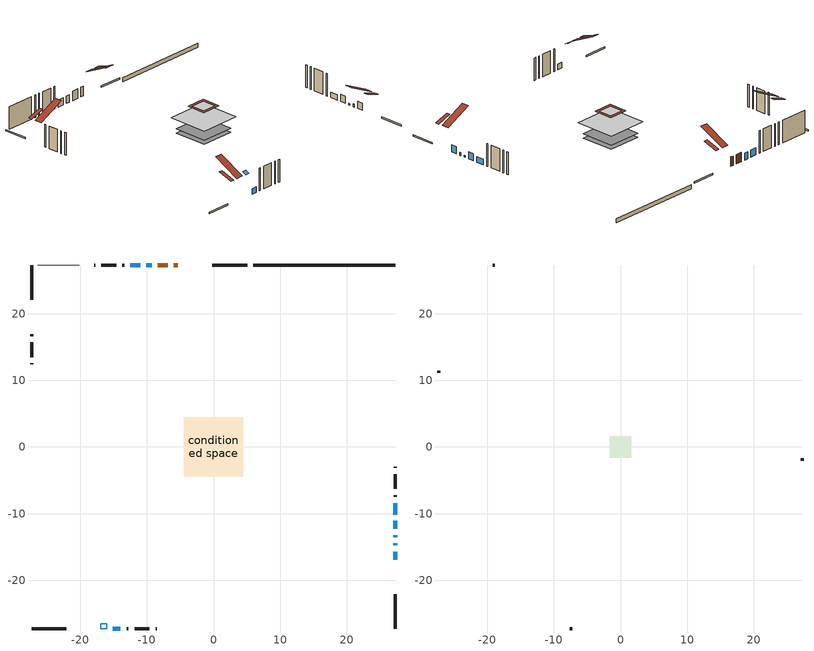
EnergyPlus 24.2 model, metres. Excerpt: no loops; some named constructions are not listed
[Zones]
conditioned space
 floor outside (Floor1 construction): -0.61,-0.61 -0.61,0.61 0.61,0.61 0.61,-0.61 z0.27
 floor adiabatic (Floor3 construction): -3.76,-3.76 -3.76,3.76 3.76,3.76 3.76,-3.76 z0.27
 floor adiabatic (AdiabaticFloorConstruction): -4.46,-4.46 -4.46,4.46 4.46,4.46 4.46,-4.46 z2.71
 floor foundation (Slab1 construction): -3.76,-3.76 -3.76,3.76 3.76,3.76 3.76,-3.76 z-0.64
 wall outside (RimJoist1 construction): 5.06,27.32 -0.17,27.32 / -27.32,-27.32 -22.1,-27.32 / -27.32,27.32 -27.32,22.1 / 27.32,-27.32 27.32,-22.1 z0.27:0.57
 wall outside (AdiabaticWallConstruction 1): -5.35,27.32 -5.96,27.32 / -6.89,27.32 -8.35,27.32 z0.27:2.3
 wall outside (AdiabaticWallConstruction): 27.32,-16.91 27.32,-15.69 / 27.32,-12.3 27.32,-11.07 / -11.02,27.32 -12.49,27.32 z0.27:1.79; 27.32,-14.76 27.32,-14.45 z0.27:0.88; 27.32,-13.53 27.32,-13.22 z0.27:0.58; 27.32,-10.15 27.32,-8.42 z0.27:1.41; -9.28,27.32 -10.09,27.32 z0.27:1.8; -15.12,-27.32 -13.97,-27.32 z0.27:1.47
 wall outside (Wall1 construction): -13.42,27.32 -13.7,27.32 / -13.05,-27.32 -12.77,-27.32 / -27.32,16.91 -27.32,16.63 / 27.32,-7.49 27.32,-7.21 z0.27:5.15
 wall outside (Wall2 construction): -14.63,27.32 -16.86,27.32 / -11.84,-27.32 -9.61,-27.32 / -27.32,15.7 -27.32,13.48 / 27.32,-6.28 27.32,-4.05 z0.27:5.15
 wall outside (Wall3 construction): -17.78,27.32 -17.93,27.32 / -8.68,-27.32 -8.53,-27.32 / -27.32,12.55 -27.32,12.4 / 27.32,-3.13 27.32,-2.98 z0.27:5.15
 wall foundation (FoundationWall1 construction): 27.32,27.32 5.99,27.32 z-0.64:0.27
 wall adiabatic (Wall5 construction): -20.13,27.32 -26.4,27.32 z0.27:5.15
 window (WindowConstruction 6): 27.32,-16.91 27.32,-15.69 z0.27:1.79
 window (WindowConstruction): 27.32,-14.76 27.32,-14.46 z0.27:0.88
 window (WindowConstruction 1): 27.32,-13.53 27.32,-13.22 z0.27:0.57
 window (WindowConstruction 7): 27.32,-12.29 27.32,-11.08 z0.27:1.79
 window (WindowConstruction 2): 27.32,-10.15 27.32,-8.42 z0.27:1.41
 window (WindowConstruction 3): -9.28,27.32 -10.09,27.32 z0.27:1.79
 window (WindowConstruction 4): -11.02,27.32 -12.49,27.32 z0.27:1.79
 window (WindowConstruction 5): -15.12,-27.32 -13.98,-27.32 z0.27:1.46
 door (Door): -5.35,27.32 -5.96,27.32 z0.27:2.3
 door (Door 1): -6.89,27.32 -8.35,27.32 z0.27:2.3
 ceiling adiabatic (AdiabaticFloorConstruction): 4.46,-4.46 4.46,4.46 -4.46,4.46 -4.46,-4.46 z2.71
 roof outside (Roof1 construction): -2.11,2.11 -2.11,-2.11 2.11,-2.11 2.11,2.11 z5.15
 roof outside (Roof3 construction): -4.43,27.32,5.15 -4.43,21.65,7.99 -2.84,21.65,7.99 -2.84,27.32,5.15; -17.84,-27.32,5.15 -17.84,-21.65,7.99 -19.43,-21.65,7.99 -19.43,-27.32,5.15; -27.32,17.84,5.15 -21.65,17.84,7.99 -21.65,19.43,7.99 -27.32,19.43,5.15; 27.32,-17.84,5.15 21.65,-17.84,7.99 21.65,-19.43,7.99 27.32,-19.43,5.15
 roof outside (AdiabaticRoofConstruction): -16.05,-27.33,5.15 -16.05,-26.55,5.53 -16.91,-26.55,5.53 -16.91,-27.33,5.15
 skylight (SkylightConstruction): -16.05,-27.32,5.15 -16.05,-26.55,5.53 -16.91,-26.55,5.53 -16.91,-27.32,5.15
attic - vented
 floor to conditioned space (Floor2 construction Reversed): -1.58,-1.58 -1.58,1.58 1.58,1.58 1.58,-1.58 z5.15
 wall outside (Wall4 construction): -18.86,27.32 -19.21,27.32 / -7.61,-27.32 -7.26,-27.32 / -27.32,11.47 -27.32,11.13 / 27.32,-2.05 27.32,-1.7 z0.27:5.15
 roof outside (Roof2 construction): -1.91,27.32,5.15 -1.91,24.24,6.17 -1.1,24.24,6.17 -1.1,27.32,5.15; -20.36,-27.32,5.15 -20.36,-24.24,6.17 -21.17,-24.24,6.17 -21.17,-27.32,5.15; -27.32,20.36,5.15 -24.24,20.36,6.17 -24.24,21.17,6.17 -27.32,21.17,5.15; 27.32,-20.36,5.15 24.24,-20.36,6.17 24.24,-21.17,6.17 27.32,-21.17,5.15
[Material] Roughness=Rough; Thermal Absorptance=0.9
Name | Thickness {m} | Conductivity {W/m-K} | Density {kg/m3} | Specific Heat {J/kg-K} | Solar Absorptance | Visible Absorptance
ceiling loosefill ins | 0.0846667 | 0.0480833 | 16.02 | 1046.75 | 0.7 | 0.7
ceiling stud and cavity | 0.1397 | 0.11616 | 65.682 | 1177.47 | 0.7 | 0.7
gypsum board | 0.0127 | 0.160291 | 801 | 837.4 | 0.6 | 0.6
[Construction]
Floor2 construction: ceiling loosefill ins, ceiling stud and cavity, gypsum board
[EnergyManagementSystem:OutputVariable] Type of Data in Variable=Summed; Update Frequency=ZoneTimestep; Units=J
Name | EMS Variable | EMS Program or Subroutine
Energy Management System Output Variable 17 | loads_htg_internal_mass | component_loads_program
Energy Management System Output Variable 18 | loads_htg_infil | component_loads_program
Energy Management System Output Variable 19 | loads_htg_natvent | component_loads_program
Energy Management System Output Variable 20 | loads_htg_mechvent | component_loads_program
Energy Management System Output Variable 21 | loads_htg_whf | component_loads_program
Energy Management System Output Variable 22 | loads_htg_ducts | component_loads_program
Energy Management System Output Variable 23 | loads_htg_intgains | component_loads_program
Energy Management System Output Variable 24 | loads_htg_lighting | component_loads_program
Energy Management System Output Variable 25 | loads_clg_roofs | component_loads_program
Energy Management System Output Variable 26 | loads_clg_ceilings | component_loads_program
Energy Management System Output Variable 27 | loads_clg_walls | component_loads_program
Energy Management System Output Variable 28 | loads_clg_rim_joists | component_loads_program
Energy Management System Output Variable 29 | loads_clg_foundation_walls | component_loads_program
Energy Management System Output Variable 30 | loads_clg_doors | component_loads_program
Energy Management System Output Variable 31 | loads_clg_windows_conduction | component_loads_program
Energy Management System Output Variable 32 | loads_clg_windows_solar | component_loads_program
Energy Management System Output Variable 33 | loads_clg_skylights_conduction | component_loads_program
Energy Management System Output Variable 34 | loads_clg_skylights_solar | component_loads_program
Energy Management System Output Variable 35 | loads_clg_floors | component_loads_program
Energy Management System Output Variable 36 | loads_clg_slabs | component_loads_program
Energy Management System Output Variable 37 | loads_clg_internal_mass | component_loads_program
Energy Management System Output Variable 38 | loads_clg_infil | component_loads_program
Energy Management System Output Variable 39 | loads_clg_natvent | component_loads_program
Energy Management System Output Variable 40 | loads_clg_mechvent | component_loads_program
Energy Management System Output Variable 41 | loads_clg_whf | component_loads_program
Energy Management System Output Variable 42 | loads_clg_ducts | component_loads_program
Energy Management System Output Variable 43 | loads_clg_intgains | component_loads_program
Energy Management System Output Variable 44 | loads_clg_lighting | component_loads_program
Energy Management System Output Variable 45 | loads_htg_tot | total_loads_program
Energy Management System Output Variable 46 | loads_clg_tot | total_loads_program
[Schedule:Day:Interval]
interior lighting schedule day: No, 01:00, 0.108182, 04:00, 0.0901515, 05:00, 0.0991667, 06:00, 0.162273, 07:00, 0.270455, 08:00, 0.342576, 10:00, 0.369621, 11:00, 0.351591, 12:00, 0.333561, 13:00, 0.324545, 14:00, 0.31553, 15:00, 0.333561, 16:00, 0.369621, 17:00, 0.450758, 18:00, 0.585985, 19:00, 0.775303, 20:00, 0.955606, 21:00, 0.991667, 22:00, 0.712197, 23:00, 0.360606, 24:00, 0.162273
interior lighting schedule day 1: No, 01:00, 0.100909, 04:00, 0.0840909, 05:00, 0.0925, 06:00, 0.151364, 07:00, 0.252273, 08:00, 0.319545, 10:00, 0.344773, 11:00, 0.327955, 12:00, 0.311136, 13:00, 0.302727, 14:00, 0.294318, 15:00, 0.311136, 16:00, 0.344773, 17:00, 0.420455, 18:00, 0.546591, 19:00, 0.723182, 20:00, 0.891364, 21:00, 0.925, 22:00, 0.664318, 23:00, 0.336364, 24:00, 0.151364
interior lighting schedule day 2: No, 01:00, 0.0927273, 04:00, 0.0772727, 05:00, 0.085, 06:00, 0.139091, 07:00, 0.231818, 08:00, 0.293636, 10:00, 0.316818, 11:00, 0.301364, 12:00, 0.285909, 13:00, 0.278182, 14:00, 0.270455, 15:00, 0.285909, 16:00, 0.316818, 17:00, 0.386364, 18:00, 0.502273, 19:00, 0.664545, 20:00, 0.819091, 21:00, 0.85, 22:00, 0.610455, 23:00, 0.309091, 24:00, 0.139091
interior lighting schedule day 3: No, 01:00, 0.0845455, 04:00, 0.0704545, 05:00, 0.0775, 06:00, 0.126818, 07:00, 0.211364, 08:00, 0.267727, 10:00, 0.288864, 11:00, 0.274773, 12:00, 0.260682, 13:00, 0.253636, 14:00, 0.246591, 15:00, 0.260682, 16:00, 0.288864, 17:00, 0.352273, 18:00, 0.457955, 19:00, 0.605909, 20:00, 0.746818, 21:00, 0.775, 22:00, 0.556591, 23:00, 0.281818, 24:00, 0.126818
interior lighting schedule day 4: No, 01:00, 0.0763636, 04:00, 0.0636364, 05:00, 0.07, 06:00, 0.114545, 07:00, 0.190909, 08:00, 0.241818, 10:00, 0.260909, 11:00, 0.248182, 12:00, 0.235455, 13:00, 0.229091, 14:00, 0.222727, 15:00, 0.235455, 16:00, 0.260909, 17:00, 0.318182, 18:00, 0.413636, 19:00, 0.547273, 20:00, 0.674545, 21:00, 0.7, 22:00, 0.502727, 23:00, 0.254545, 24:00, 0.114545
interior lighting schedule day 5: No, 01:00, 0.0727273, 04:00, 0.0606061, 05:00, 0.0666667, 06:00, 0.109091, 07:00, 0.181818, 08:00, 0.230303, 10:00, 0.248485, 11:00, 0.236364, 12:00, 0.224242, 13:00, 0.218182, 14:00, 0.212121, 15:00, 0.224242, 16:00, 0.248485, 17:00, 0.30303, 18:00, 0.393939, 19:00, 0.521212, 20:00, 0.642424, 21:00, 0.666667, 22:00, 0.478788, 23:00, 0.242424, 24:00, 0.109091
interior lighting schedule day 6: No, 01:00, 0.0745455, 04:00, 0.0621212, 05:00, 0.0683333, 06:00, 0.111818, 07:00, 0.186364, 08:00, 0.236061, 10:00, 0.254697, 11:00, 0.242273, 12:00, 0.229848, 13:00, 0.223636, 14:00, 0.217424, 15:00, 0.229848, 16:00, 0.254697, 17:00, 0.310606, 18:00, 0.403788, 19:00, 0.534242, 20:00, 0.658485, 21:00, 0.683333, 22:00, 0.490758, 23:00, 0.248485, 24:00, 0.111818
interior lighting schedule day 7: No, 01:00, 0.08, 04:00, 0.0666667, 05:00, 0.0733333, 06:00, 0.12, 07:00, 0.2, 08:00, 0.253333, 10:00, 0.273333, 11:00, 0.26, 12:00, 0.246667, 13:00, 0.24, 14:00, 0.233333, 15:00, 0.246667, 16:00, 0.273333, 17:00, 0.333333, 18:00, 0.433333, 19:00, 0.573333, 20:00, 0.706667, 21:00, 0.733333, 22:00, 0.526667, 23:00, 0.266667, 24:00, 0.12
interior lighting schedule day 8: No, 01:00, 0.0890909, 04:00, 0.0742424, 05:00, 0.0816667, 06:00, 0.133636, 07:00, 0.222727, 08:00, 0.282121, 10:00, 0.304394, 11:00, 0.289545, 12:00, 0.274697, 13:00, 0.267273, 14:00, 0.259848, 15:00, 0.274697, 16:00, 0.304394, 17:00, 0.371212, 18:00, 0.482576, 19:00, 0.638485, 20:00, 0.78697, 21:00, 0.816667, 22:00, 0.586515, 23:00, 0.29697, 24:00, 0.133636
interior lighting schedule day 9: No, 01:00, 0.0972727, 04:00, 0.0810606, 05:00, 0.0891667, 06:00, 0.145909, 07:00, 0.243182, 08:00, 0.30803, 10:00, 0.332348, 11:00, 0.316136, 12:00, 0.299924, 13:00, 0.291818, 14:00, 0.283712, 15:00, 0.299924, 16:00, 0.332348, 17:00, 0.405303, 18:00, 0.526894, 19:00, 0.697121, 20:00, 0.859242, 21:00, 0.891667, 22:00, 0.640379, 23:00, 0.324242, 24:00, 0.145909
interior lighting schedule day 10: No, 01:00, 0.105455, 04:00, 0.0878788, 05:00, 0.0966667, 06:00, 0.158182, 07:00, 0.263636, 08:00, 0.333939, 10:00, 0.360303, 11:00, 0.342727, 12:00, 0.325152, 13:00, 0.316364, 14:00, 0.307576, 15:00, 0.325152, 16:00, 0.360303, 17:00, 0.439394, 18:00, 0.571212, 19:00, 0.755758, 20:00, 0.931515, 21:00, 0.966667, 22:00, 0.694242, 23:00, 0.351515, 24:00, 0.158182
interior lighting schedule day 11: No, 01:00, 0.109091, 04:00, 0.0909091, 05:00, 0.1, 06:00, 0.163636, 07:00, 0.272727, 08:00, 0.345455, 10:00, 0.372727, 11:00, 0.354545, 12:00, 0.336364, 13:00, 0.327273, 14:00, 0.318182, 15:00, 0.336364, 16:00, 0.372727, 17:00, 0.454545, 18:00, 0.590909, 19:00, 0.781818, 20:00, 0.963636, 21:00, 1, 22:00, 0.718182, 23:00, 0.363636, 24:00, 0.163636
interior lighting schedule default day; occupants schedule default day; clothes dryer schedule default day; cooking range schedule default day; mech vent bath fan 0 schedule default day; misc plug loads schedule default day; general water use schedule default day; heating setpoint default day; cooling setpoint default day; clothes dryer exhaust 0 schedule default day; cooling season schedule day; cooling season schedule day 2; cooling season schedule default day; exterior lighting schedule default day; natural vent schedule default day: No, 24:00, 0
occupants schedule day: No, 05:00, 0.426829, 06:00, 0.719512, 07:00, 1, 08:00, 0.670732, 09:00, 0.329268, 14:00, 0.170732, 15:00, 0.231707, 16:00, 0.329268, 17:00, 0.5, 18:00, 0.670732, 19:00, 0.829268, 21:00, 1, 22:00, 0.853659, 23:00, 0.646341, 24:00, 0.426829
clothes dryer schedule day; clothes dryer exhaust 0 schedule day: No, 01:00, 0.123457, 02:00, 0.0740741, 03:00, 0.0493827, 04:00, 0.0246914, 05:00, 0.0493827, 06:00, 0.0740741, 07:00, 0.197531, 08:00, 0.395062, 09:00, 0.592593, 10:00, 0.839506, 11:00, 0.962963, 12:00, 1, 13:00, 0.91358, 14:00, 0.82716, 15:00, 0.716049, 16:00, 0.753086, 17:00, 0.679012, 18:00, 0.666667, 20:00, 0.62963, 21:00, 0.641975, 22:00, 0.666667, 23:00, 0.54321, 24:00, 0.296296
cooking range schedule day: No, 05:00, 0.0597015, 06:00, 0.11194, 07:00, 0.171642, 08:00, 0.291045, 11:00, 0.343284, 12:00, 0.402985, 13:00, 0.462687, 14:00, 0.343284, 15:00, 0.291045, 16:00, 0.402985, 17:00, 0.567164, 18:00, 1, 19:00, 0.850746, 20:00, 0.432836, 21:00, 0.291045, 22:00, 0.231343, 23:00, 0.171642, 24:00, 0.11194
mech vent bath fan 0 schedule day: No, 07:00, 0, 08:00, 1, 09:00, 0.2, 24:00, 0
misc plug loads schedule day: No, 06:00, 0.705882, 07:00, 0.745098, 08:00, 0.803922, 15:00, 0.823529, 16:00, 0.862745, 17:00, 0.921569, 18:00, 0.980392, 19:00, 1, 20:00, 0.980392, 21:00, 0.941176, 22:00, 0.862745, 23:00, 0.784314, 24:00, 0.72549
general water use schedule day: No, 01:00, 0.315068, 03:00, 0.287671, 04:00, 0.342466, 05:00, 0.369863, 06:00, 0.520548, 07:00, 0.60274, 08:00, 0.534247, 10:00, 0.506849, 11:00, 0.465753, 14:00, 0.479452, 15:00, 0.534247, 16:00, 0.589041, 17:00, 0.69863, 18:00, 0.876712, 19:00, 0.890411, 20:00, 0.986301, 21:00, 1, 22:00, 0.863014, 23:00, 0.616438, 24:00, 0.465753
heating setpoint day: No, 07:00, 18, 23:00, 21, 24:00, 18
cooling setpoint day: No, 24:00, 25
cooling season schedule day 1: No, 24:00, 1
exterior lighting schedule day: No, 01:00, 0.566667, 03:00, 0.524167, 05:00, 0.495833, 06:00, 0.5525, 07:00, 0.623333, 08:00, 0.580833, 09:00, 0.439167, 10:00, 0.354167, 12:00, 0.34, 13:00, 0.354167, 14:00, 0.396667, 15:00, 0.425, 16:00, 0.495833, 17:00, 0.623333, 18:00, 0.793333, 19:00, 0.906667, 20:00, 0.963333, 21:00, 0.991667, 22:00, 0.920833, 23:00, 0.793333, 24:00, 0.665833
exterior lighting schedule day 1: No, 01:00, 0.528571, 03:00, 0.488929, 05:00, 0.4625, 06:00, 0.515357, 07:00, 0.581429, 08:00, 0.541786, 09:00, 0.409643, 10:00, 0.330357, 12:00, 0.317143, 13:00, 0.330357, 14:00, 0.37, 15:00, 0.396429, 16:00, 0.4625, 17:00, 0.581429, 18:00, 0.74, 19:00, 0.845714, 20:00, 0.898571, 21:00, 0.925, 22:00, 0.858929, 23:00, 0.74, 24:00, 0.621071
exterior lighting schedule day 10: No, 01:00, 0.552381, 03:00, 0.510952, 05:00, 0.483333, 06:00, 0.538571, 07:00, 0.607619, 08:00, 0.56619, 09:00, 0.428095, 10:00, 0.345238, 12:00, 0.331429, 13:00, 0.345238, 14:00, 0.386667, 15:00, 0.414286, 16:00, 0.483333, 17:00, 0.607619, 18:00, 0.773333, 19:00, 0.88381, 20:00, 0.939048, 21:00, 0.966667, 22:00, 0.897619, 23:00, 0.773333, 24:00, 0.649048
exterior lighting schedule day 11: No, 01:00, 0.571429, 03:00, 0.528571, 05:00, 0.5, 06:00, 0.557143, 07:00, 0.628571, 08:00, 0.585714, 09:00, 0.442857, 10:00, 0.357143, 12:00, 0.342857, 13:00, 0.357143, 14:00, 0.4, 15:00, 0.428571, 16:00, 0.5, 17:00, 0.628571, 18:00, 0.8, 19:00, 0.914286, 20:00, 0.971429, 21:00, 1, 22:00, 0.928571, 23:00, 0.8, 24:00, 0.671429
exterior lighting schedule day 2: No, 01:00, 0.485714, 03:00, 0.449286, 05:00, 0.425, 06:00, 0.473571, 07:00, 0.534286, 08:00, 0.497857, 09:00, 0.376429, 10:00, 0.303571, 12:00, 0.291429, 13:00, 0.303571, 14:00, 0.34, 15:00, 0.364286, 16:00, 0.425, 17:00, 0.534286, 18:00, 0.68, 19:00, 0.777143, 20:00, 0.825714, 21:00, 0.85, 22:00, 0.789286, 23:00, 0.68, 24:00, 0.570714
exterior lighting schedule day 3: No, 01:00, 0.442857, 03:00, 0.409643, 05:00, 0.3875, 06:00, 0.431786, 07:00, 0.487143, 08:00, 0.453929, 09:00, 0.343214, 10:00, 0.276786, 12:00, 0.265714, 13:00, 0.276786, 14:00, 0.31, 15:00, 0.332143, 16:00, 0.3875, 17:00, 0.487143, 18:00, 0.62, 19:00, 0.708571, 20:00, 0.752857, 21:00, 0.775, 22:00, 0.719643, 23:00, 0.62, 24:00, 0.520357
exterior lighting schedule day 4: No, 01:00, 0.4, 03:00, 0.37, 05:00, 0.35, 06:00, 0.39, 07:00, 0.44, 08:00, 0.41, 09:00, 0.31, 10:00, 0.25, 12:00, 0.24, 13:00, 0.25, 14:00, 0.28, 15:00, 0.3, 16:00, 0.35, 17:00, 0.44, 18:00, 0.56, 19:00, 0.64, 20:00, 0.68, 21:00, 0.7, 22:00, 0.65, 23:00, 0.56, 24:00, 0.47
exterior lighting schedule day 5: No, 01:00, 0.380952, 03:00, 0.352381, 05:00, 0.333333, 06:00, 0.371429, 07:00, 0.419048, 08:00, 0.390476, 09:00, 0.295238, 10:00, 0.238095, 12:00, 0.228571, 13:00, 0.238095, 14:00, 0.266667, 15:00, 0.285714, 16:00, 0.333333, 17:00, 0.419048, 18:00, 0.533333, 19:00, 0.609524, 20:00, 0.647619, 21:00, 0.666667, 22:00, 0.619048, 23:00, 0.533333, 24:00, 0.447619
exterior lighting schedule day 6: No, 01:00, 0.390476, 03:00, 0.36119, 05:00, 0.341667, 06:00, 0.380714, 07:00, 0.429524, 08:00, 0.400238, 09:00, 0.302619, 10:00, 0.244048, 12:00, 0.234286, 13:00, 0.244048, 14:00, 0.273333, 15:00, 0.292857, 16:00, 0.341667, 17:00, 0.429524, 18:00, 0.546667, 19:00, 0.624762, 20:00, 0.66381, 21:00, 0.683333, 22:00, 0.634524, 23:00, 0.546667, 24:00, 0.45881
exterior lighting schedule day 7: No, 01:00, 0.419048, 03:00, 0.387619, 05:00, 0.366667, 06:00, 0.408571, 07:00, 0.460952, 08:00, 0.429524, 09:00, 0.324762, 10:00, 0.261905, 12:00, 0.251429, 13:00, 0.261905, 14:00, 0.293333, 15:00, 0.314286, 16:00, 0.366667, 17:00, 0.460952, 18:00, 0.586667, 19:00, 0.670476, 20:00, 0.712381, 21:00, 0.733333, 22:00, 0.680952, 23:00, 0.586667, 24:00, 0.492381
exterior lighting schedule day 8: No, 01:00, 0.466667, 03:00, 0.431667, 05:00, 0.408333, 06:00, 0.455, 07:00, 0.513333, 08:00, 0.478333, 09:00, 0.361667, 10:00, 0.291667, 12:00, 0.28, 13:00, 0.291667, 14:00, 0.326667, 15:00, 0.35, 16:00, 0.408333, 17:00, 0.513333, 18:00, 0.653333, 19:00, 0.746667, 20:00, 0.793333, 21:00, 0.816667, 22:00, 0.758333, 23:00, 0.653333, 24:00, 0.548333
exterior lighting schedule day 9: No, 01:00, 0.509524, 03:00, 0.47131, 05:00, 0.445833, 06:00, 0.496786, 07:00, 0.560476, 08:00, 0.522262, 09:00, 0.394881, 10:00, 0.318452, 12:00, 0.305714, 13:00, 0.318452, 14:00, 0.356667, 15:00, 0.382143, 16:00, 0.445833, 17:00, 0.560476, 18:00, 0.713333, 19:00, 0.815238, 20:00, 0.86619, 21:00, 0.891667, 22:00, 0.827976, 23:00, 0.713333, 24:00, 0.59869
[Schedule:Week:Daily]
heating setpoint Week Rule - Jan1-Dec31: heating setpoint day, heating setpoint day, heating setpoint day, heating setpoint day, heating setpoint day, heating setpoint day, heating setpoint day, heating setpoint default day, heating setpoint default day, heating setpoint default day, heating setpoint default day, heating setpoint default day
cooling setpoint Week Rule - Jan1-Dec31: cooling setpoint day, cooling setpoint day, cooling setpoint day, cooling setpoint day, cooling setpoint day, cooling setpoint day, cooling setpoint day, cooling setpoint default day, cooling setpoint default day, cooling setpoint default day, cooling setpoint default day, cooling setpoint default day
clothes dryer exhaust 0 schedule Week Rule - Jan1-Dec31: clothes dryer exhaust 0 schedule day, clothes dryer exhaust 0 schedule day, clothes dryer exhaust 0 schedule day, clothes dryer exhaust 0 schedule day, clothes dryer exhaust 0 schedule day, clothes dryer exhaust 0 schedule day, clothes dryer exhaust 0 schedule day, clothes dryer exhaust 0 schedule default day, clothes dryer exhaust 0 schedule default day, clothes dryer exhaust 0 schedule default day, clothes dryer exhaust 0 schedule default day, clothes dryer exhaust 0 schedule default day
cooling season schedule Week Rule - Jan1-May26: cooling season schedule day, cooling season schedule day, cooling season schedule day, cooling season schedule day, cooling season schedule day, cooling season schedule day, cooling season schedule day, cooling season schedule default day, cooling season schedule default day, cooling season schedule default day, cooling season schedule default day, cooling season schedule default day
cooling season schedule Week Rule - May27-Jun2: cooling season schedule day, cooling season schedule day, cooling season schedule day, cooling season schedule day, cooling season schedule day, cooling season schedule day 1, cooling season schedule day 1, cooling season schedule default day, cooling season schedule default day, cooling season schedule default day, cooling season schedule default day, cooling season schedule default day
cooling season schedule Week Rule - Jun3-Aug25: cooling season schedule day 1, cooling season schedule day 1, cooling season schedule day 1, cooling season schedule day 1, cooling season schedule day 1, cooling season schedule day 1, cooling season schedule day 1, cooling season schedule default day, cooling season schedule default day, cooling season schedule default day, cooling season schedule default day, cooling season schedule default day
cooling season schedule Week Rule - Aug26-Sep1: cooling season schedule day 1, cooling season schedule day 1, cooling season schedule day 1, cooling season schedule day 1, cooling season schedule day 1, cooling season schedule day 1, cooling season schedule day 2, cooling season schedule default day, cooling season schedule default day, cooling season schedule default day, cooling season schedule default day, cooling season schedule default day
cooling season schedule Week Rule - Sep2-Dec31: cooling season schedule day 2, cooling season schedule day 2, cooling season schedule day 2, cooling season schedule day 2, cooling season schedule day 2, cooling season schedule day 2, cooling season schedule day 2, cooling season schedule default day, cooling season schedule default day, cooling season schedule default day, cooling season schedule default day, cooling season schedule default day
exterior lighting schedule Week Rule - Jul1-Jul28: exterior lighting schedule day 6, exterior lighting schedule day 6, exterior lighting schedule day 6, exterior lighting schedule day 6, exterior lighting schedule day 6, exterior lighting schedule day 6, exterior lighting schedule day 6, exterior lighting schedule default day, exterior lighting schedule default day, exterior lighting schedule default day, exterior lighting schedule default day, exterior lighting schedule default day
exterior lighting schedule Week Rule - Jul29-Aug4: exterior lighting schedule day 6, exterior lighting schedule day 6, exterior lighting schedule day 6, exterior lighting schedule day 7, exterior lighting schedule day 7, exterior lighting schedule day 7, exterior lighting schedule day 7, exterior lighting schedule default day, exterior lighting schedule default day, exterior lighting schedule default day, exterior lighting schedule default day, exterior lighting schedule default day
exterior lighting schedule Week Rule - Aug5-Aug25: exterior lighting schedule day 7, exterior lighting schedule day 7, exterior lighting schedule day 7, exterior lighting schedule day 7, exterior lighting schedule day 7, exterior lighting schedule day 7, exterior lighting schedule day 7, exterior lighting schedule default day, exterior lighting schedule default day, exterior lighting schedule default day, exterior lighting schedule default day, exterior lighting schedule default day
exterior lighting schedule Week Rule - Aug26-Sep1: exterior lighting schedule day 7, exterior lighting schedule day 7, exterior lighting schedule day 7, exterior lighting schedule day 7, exterior lighting schedule day 7, exterior lighting schedule day 7, exterior lighting schedule day 8, exterior lighting schedule default day, exterior lighting schedule default day, exterior lighting schedule default day, exterior lighting schedule default day, exterior lighting schedule default day
exterior lighting schedule Week Rule - Sep2-Sep29: exterior lighting schedule day 8, exterior lighting schedule day 8, exterior lighting schedule day 8, exterior lighting schedule day 8, exterior lighting schedule day 8, exterior lighting schedule day 8, exterior lighting schedule day 8, exterior lighting schedule default day, exterior lighting schedule default day, exterior lighting schedule default day, exterior lighting schedule default day, exterior lighting schedule default day
exterior lighting schedule Week Rule - Sep30-Oct6: exterior lighting schedule day 8, exterior lighting schedule day 9, exterior lighting schedule day 9, exterior lighting schedule day 9, exterior lighting schedule day 9, exterior lighting schedule day 9, exterior lighting schedule day 9, exterior lighting schedule default day, exterior lighting schedule default day, exterior lighting schedule default day, exterior lighting schedule default day, exterior lighting schedule default day
exterior lighting schedule Week Rule - Oct7-Oct27: exterior lighting schedule day 9, exterior lighting schedule day 9, exterior lighting schedule day 9, exterior lighting schedule day 9, exterior lighting schedule day 9, exterior lighting schedule day 9, exterior lighting schedule day 9, exterior lighting schedule default day, exterior lighting schedule default day, exterior lighting schedule default day, exterior lighting schedule default day, exterior lighting schedule default day
exterior lighting schedule Week Rule - Oct28-Nov3: exterior lighting schedule day 9, exterior lighting schedule day 9, exterior lighting schedule day 9, exterior lighting schedule day 9, exterior lighting schedule day 10, exterior lighting schedule day 10, exterior lighting schedule day 10, exterior lighting schedule default day, exterior lighting schedule default day, exterior lighting schedule default day, exterior lighting schedule default day, exterior lighting schedule default day
exterior lighting schedule Week Rule - Nov4-Nov24: exterior lighting schedule day 10, exterior lighting schedule day 10, exterior lighting schedule day 10, exterior lighting schedule day 10, exterior lighting schedule day 10, exterior lighting schedule day 10, exterior lighting schedule day 10, exterior lighting schedule default day, exterior lighting schedule default day, exterior lighting schedule default day, exterior lighting schedule default day, exterior lighting schedule default day
exterior lighting schedule Week Rule - Nov25-Dec1: exterior lighting schedule day 10, exterior lighting schedule day 10, exterior lighting schedule day 10, exterior lighting schedule day 10, exterior lighting schedule day 10, exterior lighting schedule day 10, exterior lighting schedule day 11, exterior lighting schedule default day, exterior lighting schedule default day, exterior lighting schedule default day, exterior lighting schedule default day, exterior lighting schedule default day
exterior lighting schedule Week Rule - Dec2-Dec31: exterior lighting schedule day 11, exterior lighting schedule day 11, exterior lighting schedule day 11, exterior lighting schedule day 11, exterior lighting schedule day 11, exterior lighting schedule day 11, exterior lighting schedule day 11, exterior lighting schedule default day, exterior lighting schedule default day, exterior lighting schedule default day, exterior lighting schedule default day, exterior lighting schedule default day
natural vent schedule Week Rule - Jan1-Dec31: natural vent schedule default day, natural vent schedule default day, natural vent schedule default day, natural vent schedule default day, natural vent schedule default day, natural vent schedule default day, natural vent schedule default day, natural vent schedule default day, natural vent schedule default day, natural vent schedule default day, natural vent schedule default day, natural vent schedule default day
[Schedule:Year]
heating setpoint: heating setpoint Week Rule - Jan1-Dec31, 1, 1, 12, 31
cooling setpoint: cooling setpoint Week Rule - Jan1-Dec31, 1, 1, 12, 31
clothes dryer exhaust 0 schedule: clothes dryer exhaust 0 schedule Week Rule - Jan1-Dec31, 1, 1, 12, 31
cooling season schedule: cooling season schedule Week Rule - Jan1-May26, 1, 1, 5, 26, cooling season schedule Week Rule - May27-Jun2, 5, 27, 6, 2, cooling season schedule Week Rule - Jun3-Aug25, 6, 3, 8, 25, cooling season schedule Week Rule - Aug26-Sep1, 8, 26, 9, 1, cooling season schedule Week Rule - Sep2-Dec31, 9, 2, 12, 31
natural vent schedule: natural vent schedule Week Rule - Jan1-Dec31, 1, 1, 12, 31
